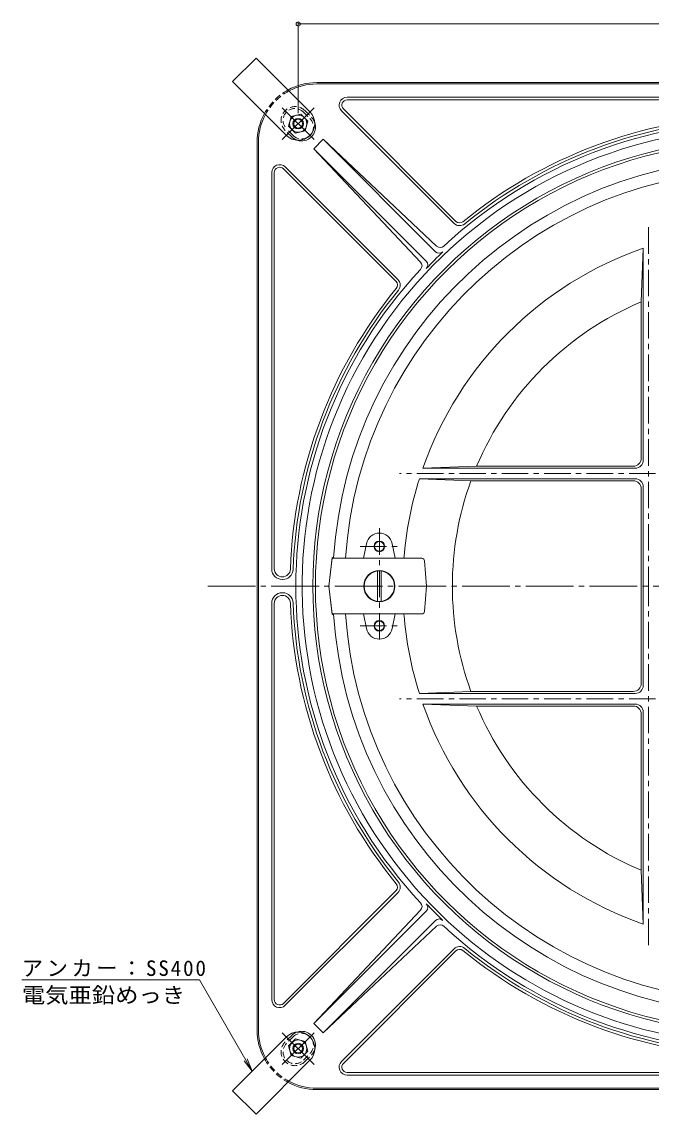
# Model space of a CAD drawing. Units: millimetres at full size, sheet at 1:4; details may follow other scales. Extents: x -1000 to 1111, y -778 to 771.
# Drawn here: x -1000 to -526, y -100 to 724 of the extents above; entities that cross this region are included whole.
import ezdxf
from ezdxf.enums import TextEntityAlignment as Align

# ---------------------------------------------------------------- set-up
doc = ezdxf.new("R2010")
doc.units = ezdxf.units.MM
doc.header["$LTSCALE"] = 4
doc.header["$PDMODE"] = 32
doc.header["$PDSIZE"] = 3.2
for name, pattern in [('CHAIN1', [8, 5, -1, 1, -1]), ('CHAIN2', [12, 9, -1, 1, -1]), ('DASHED1', [1.8, 1.2, -0.6])]:
    doc.linetypes.add(name, pattern=pattern)
for name, color, linetype, lineweight in [('A-0', 2, 'CHAIN2', 9), ('A-1', 2, 'Continuous', 9), ('A-2', 3, 'Continuous', 9), ('A-3', 4, 'Continuous', 9), ('A-4', 7, 'Continuous', 9), ('A-5', 7, 'Continuous', 9), ('A-6', 6, 'Continuous', 9), ('A-7', 6, 'Continuous', 9), ('A-A', 2, 'Continuous', 9)]:
    doc.layers.add(name, color=color, linetype=linetype, lineweight=lineweight)
doc.styles.add('ＭＳ ゴシック', font='')
doc.styles.get('ＭＳ ゴシック').set_extended_font_data('MS Gothic')

msp = doc.modelspace()

# ---------------------------------------------------------------- linework, layer by layer
at = {"layer": 'A-0', "color": 3}
msp.add_line((-860.202, 298.211), (-25.143, 298.211), dxfattribs=at)
at = {"layer": 'A-1'}
for p, q in [((-107.914, 678.211), (-777.914, 678.211)), ((-107.914, 677.211), (-777.914, 677.211)), ((-755.002, 667.211), (-455.914, 667.211)), ((-755.002, 665.211), (-455.914, 665.211)), ((-759.245, 656.968), (-674.273, 571.996)), ((-757.831, 658.383), (-672.944, 573.496)), ((-780.122, 628.332), (-773.05, 635.402)), ((-773.05, 635.402), (-688.254, 550.59)), ((-773.05, 635.402), (-687.464, 554.867)), ((-822.914, 633.211), (-822.914, -36.789)), ((-821.914, 633.211), (-821.914, -36.789)), ((-780.122, 628.332), (-695.324, 543.517)), ((-780.122, 628.332), (-699.586, 542.744)), ((-811.914, 311.211), (-811.914, 610.299)), ((-809.914, 311.211), (-809.914, 610.299)), ((-803.086, 613.128), (-718.199, 528.241)), ((-801.672, 614.542), (-716.699, 529.57)), ((-803.914, 305.211), (-803.801, 305.211)), ((-803.914, 303.211), (-803.68, 303.211)), ((-803.914, 293.211), (-803.68, 293.211)), ((-803.914, 291.211), (-803.801, 291.211)), ((-811.914, -13.877), (-811.914, 285.211)), ((-809.914, -13.877), (-809.914, 285.211)), ((-803.086, -16.706), (-718.199, 68.181)), ((-801.672, -18.12), (-716.699, 66.852)), ((-780.122, -31.91), (-699.586, 53.678)), ((-780.122, -31.91), (-695.324, 52.905)), ((-773.05, -38.98), (-688.254, 45.832)), ((-773.05, -38.98), (-687.464, 41.555)), ((-759.245, -60.546), (-674.273, 24.426)), ((-757.831, -61.961), (-672.944, 22.926)), ((-780.122, -31.91), (-773.05, -38.98)), ((-755.003, -70.789), (-455.914, -70.789)), ((-755.002, -68.789), (-455.914, -68.789)), ((-107.914, -80.789), (-777.914, -80.789)), ((-107.914, -81.789), (-777.914, -81.789))]:
    msp.add_line(p, q, dxfattribs=at)
at = {"layer": 'A-1', "linetype": 'CHAIN2'}
for p, q in [((-779.951, 659.174), (-803.91, 635.215)), ((-803.893, 659.19), (-779.935, 635.232)), ((-779.951, -62.752), (-803.91, -38.793)), ((-779.935, -38.81), (-803.894, -62.768))]:
    msp.add_line(p, q, dxfattribs=at)
at = {"layer": 'A-1', "color": 6, "linetype": 'DASHED1'}
for p, q in [((-787.956, 655.98), (-783.006, 651.031)), ((-786.895, 657.041), (-781.945, 652.091)), ((-795.734, 638.303), (-800.684, 643.253)), ((-796.795, 637.242), (-801.744, 642.192)), ((-796.795, -40.82), (-801.744, -45.77)), ((-795.734, -41.881), (-800.684, -46.831)), ((-787.956, -59.559), (-783.006, -54.609)), ((-786.895, -60.619), (-781.945, -55.669))]:
    msp.add_line(p, q, dxfattribs=at)
at = {"layer": 'A-1'}
for centre, radius, start, end in [((-777.914, 633.211), 45, 90, 118.90271), ((-777.914, 633.211), 44, 90, 118.4952), ((-755.002, 661.211), 6, 90, 224.99993), ((-755.002, 661.211), 4, 90, 225), ((-777.914, 633.211), 45, 151.12719, 180), ((-777.914, 633.211), 44, 151.53547, 180), ((-442.914, 298.211), 355.121, 92.06304, 129.24672), ((-442.914, 298.211), 346, 89.99999, 137.05845), ((-442.914, 298.211), 350.75, 47.02872, 132.97128), ((-442.914, 298.211), 353, 92.06373, 129.24481), ((-442.914, 298.211), 338, 89.99999, 270.00001), ((-805.914, 610.299), 6, 45.00007, 180), ((-805.914, 610.299), 4, 45, 180), ((-670.03, 576.239), 6, 224.99993, 309.24481), ((-670.116, 576.325), 4, 225, 309.24672), ((-684.723, 557.78), 4, 226.74158, 312.97128), ((-455.677, 310.99), 330, 133.46182, 136.55006), ((-685.426, 553.418), 4, 224.99446, 313.46182), ((-685.425, 553.417), 4, 224.99469, 238.17814), ((-442.914, 298.211), 350.75, 137.03243, 222.96757), ((-702.499, 540.003), 4, 317.03243, 43.25822), ((-698.153, 540.689), 4, 31.81221, 44.9943), ((-698.153, 540.688), 4, 316.55006, 44.99406), ((-442.914, 298.211), 346, 137.05845, 227.05473), ((-721.028, 525.413), 4, 320.75328, 45), ((-720.942, 525.327), 6, 320.75519, 45.00007), ((-442.914, 298.211), 355.121, 140.75328, 177.93696), ((-442.914, 298.211), 353, 140.75519, 177.93627), ((-803.914, 311.211), 8, 180, 270), ((-803.914, 311.211), 6, 180, 270), ((-803.801, 311.211), 6, 270, 357.93696), ((-803.68, 311.211), 8, 270, 357.93627), ((-803.914, 285.211), 8, 90, 180), ((-803.914, 285.211), 6, 90, 180), ((-803.801, 285.211), 6, 2.06304, 90), ((-803.68, 285.211), 8, 2.06373, 90), ((-442.914, 298.211), 355.121, 182.06304, 219.24672), ((-442.914, 298.211), 353, 182.06373, 219.24481), ((-720.942, 71.095), 6, 314.99993, 39.24481), ((-721.028, 71.009), 4, 315, 39.24672), ((-702.499, 56.419), 4, 316.74178, 42.96757), ((-698.153, 55.734), 4, 315.00594, 43.44994), ((-455.677, 285.432), 330, 223.44994, 226.53818), ((-698.153, 55.733), 4, 315.0057, 328.18779), ((-685.426, 43.004), 4, 46.53818, 135.00554), ((-685.425, 43.005), 4, 121.82186, 135.00531), ((-684.723, 38.642), 4, 47.02872, 133.25842), ((-442.914, 298.211), 350.75, 227.02872, 312.97128), ((-442.914, 298.211), 346, 227.05473, 270.00001), ((-670.03, 20.183), 6, 50.75519, 135.00007), ((-442.914, 298.211), 353, 230.75519, 267.93627), ((-670.116, 20.097), 4, 50.75328, 135), ((-442.914, 298.211), 355.121, 230.75328, 267.93696), ((-805.914, -13.877), 6, 180, 314.99993), ((-805.914, -13.877), 4, 180, 315), ((-777.914, -36.789), 45, 180, 208.84201), ((-777.914, -36.789), 44, 180, 208.49553), ((-755.003, -64.789), 6, 135.00007, 270), ((-755.002, -64.789), 4, 135, 270), ((-777.914, -36.789), 45, 241.12754, 270), ((-777.914, -36.789), 44, 241.47324, 270)]:
    msp.add_arc(centre, radius, start, end, dxfattribs=at)
at = {"layer": 'A-1', "linetype": 'DASHED1'}
for centre, radius, start, end in [((-777.914, 633.211), 45, 118.90271, 151.12719), ((-777.914, 633.211), 44, 118.4952, 151.53547), ((-777.914, -36.789), 45, 208.84201, 241.12754), ((-777.914, -36.789), 44, 208.49553, 241.47324)]:
    msp.add_arc(centre, radius, start, end, dxfattribs=at)
at = {"layer": 'A-1', "color": 6, "linetype": 'DASHED1'}
for centre, radius, start, end in [((-794.32, 649.617), 10.5, 45, 225.62517), ((-794.32, 649.617), 9, 45, 225.62517), ((-789.37, 644.667), 10.5, 19.42254, 45), ((-789.37, 644.667), 9, 331.20827, 45), ((-789.37, 644.667), 10.5, 225, 251.30687), ((-789.37, 644.667), 9, 225, 299.52114), ((-789.37, -48.245), 10.5, 108.69313, 135), ((-789.37, -48.245), 9, 60.47886, 135), ((-794.32, -53.195), 10.5, 134.37483, 315), ((-794.32, -53.195), 9, 134.37483, 315), ((-789.37, -48.245), 9, 315, 28.79173), ((-789.37, -48.245), 10.5, 315, 340.57746)]:
    msp.add_arc(centre, radius, start, end, dxfattribs=at)
at = {"layer": 'A-1', "color": 6}
for centre, radius, start, end in [((-789.37, 644.667), 10.5, 251.30687, 19.42254), ((-789.37, 644.667), 9, 299.52114, 331.20827), ((-789.37, -48.245), 10.5, 340.57746, 108.69313), ((-789.37, -48.245), 9, 28.79173, 60.47886)]:
    msp.add_arc(centre, radius, start, end, dxfattribs=at)
at = {"layer": 'A-2', "linetype": 'CHAIN1'}
for p, q in [((-527.632, 569.009), (-527.632, 298.214)), ((-170.326, 383.214), (-715.503, 383.214)), ((-527.632, 27.19), (-527.632, 298.214)), ((-170.326, 213.214), (-715.503, 213.214))]:
    msp.add_line(p, q, dxfattribs=at)
at = {"layer": 'A-2'}
for p, q in [((-533.132, 512.689), (-531.632, 553.219)), ((-531.632, 393.211), (-531.632, 553.219)), ((-533.132, 394.711), (-533.132, 512.689)), ((-657.273, 388.711), (-697.824, 387.211)), ((-539.132, 388.711), (-657.273, 388.711)), ((-700.478, 379.211), (-661.591, 377.711)), ((-537.632, 379.211), (-700.478, 379.211)), ((-537.632, 387.211), (-697.824, 387.211)), ((-539.132, 377.711), (-661.591, 377.711)), ((-533.132, 371.711), (-533.132, 224.711)), ((-531.632, 373.211), (-531.632, 223.211)), ((-768.914, 298.211), (-766.314, 319.711)), ((-766.314, 319.711), (-764.029, 319.208)), ((-766.314, 319.711), (-765.593, 319.208)), ((-768.914, 298.211), (-766.314, 276.711)), ((-766.314, 276.711), (-764.055, 277.208)), ((-766.314, 276.711), (-765.601, 277.208)), ((-661.591, 218.711), (-700.478, 217.211)), ((-537.632, 217.211), (-700.478, 217.211)), ((-539.132, 218.711), (-661.591, 218.711)), ((-697.824, 209.211), (-657.273, 207.711)), ((-537.632, 209.211), (-697.824, 209.211)), ((-539.132, 207.711), (-657.273, 207.711)), ((-533.132, 201.711), (-533.132, 83.733)), ((-531.632, 203.211), (-531.632, 43.203)), ((-533.132, 83.733), (-531.632, 43.203))]:
    msp.add_line(p, q, dxfattribs=at)
for centre, radius, start, end in [((-442.914, 298.211), 336, 89.95189, 270.04811), ((-442.914, 298.211), 323, 3.77359, 176.22641), ((-442.914, 298.211), 314, 3.83422, 176.16578), ((-442.914, 298.211), 270, 109.18289, 160.75371), ((-442.914, 298.211), 232.68, 112.81353, 157.11108), ((-539.132, 394.711), 6, 270, 0), ((-537.632, 393.211), 6, 270, 0), ((-442.914, 298.211), 270, 162.54243, 175.53978), ((-537.632, 373.211), 6, 0, 90), ((-442.914, 298.211), 232.68, 160.02124, 199.97876), ((-539.132, 371.711), 6, 0, 90), ((-442.914, 298.211), 323, 183.77359, 356.22641), ((-442.914, 298.211), 314, 183.83527, 356.16473), ((-442.914, 298.211), 270, 184.46144, 197.45757), ((-539.132, 224.711), 6, 270, 0), ((-537.632, 223.211), 6, 270, 0), ((-442.914, 298.211), 270, 199.24629, 250.81711), ((-442.914, 298.211), 232.68, 202.88892, 247.18647), ((-539.132, 201.711), 6, 0, 90), ((-537.632, 203.211), 6, 0, 90)]:
    msp.add_arc(centre, radius, start, end, dxfattribs=at)
at = {"layer": 'A-3'}
for p, q in [((-841.411, 679.031), (-800.753, 638.372)), ((-742.739, 319.208), (-740.494, 330.208)), ((-718.653, 319.208), (-720.898, 330.208)), ((-768.696, 298.208), (-766.196, 319.208)), ((-698.558, 319.208), (-766.196, 319.208)), ((-696.563, 317.35), (-695.196, 298.208)), ((-768.696, 298.208), (-766.196, 277.208)), ((-696.563, 279.066), (-695.196, 298.208)), ((-698.558, 277.208), (-766.196, 277.208)), ((-742.739, 277.208), (-740.494, 266.208)), ((-718.653, 277.208), (-720.898, 266.208)), ((-841.412, -82.609), (-800.753, -41.95))]:
    msp.add_line(p, q, dxfattribs=at)
at = {"layer": 'A-3', "linetype": 'CHAIN1'}
for p, q in [((-745.281, 328.208), (-717.293, 328.208)), ((-745.281, 268.208), (-717.293, 268.208))]:
    msp.add_line(p, q, dxfattribs=at)
at = {"layer": 'A-3'}
for points in [[(-841.411, 679.031), (-823.734, 696.709), (-783.075, 656.05)], [(-841.412, -82.609), (-823.734, -100.287), (-783.075, -59.628)]]:
    msp.add_lwpolyline(points, dxfattribs=at)
at = {"layer": 'A-3', "color": 7}
for centre, radius in [((-730.696, 328.208), 4), ((-730.696, 328.208), 3.594), ((-730.696, 268.208), 4), ((-730.696, 268.208), 3.594)]:
    msp.add_circle(centre, radius, dxfattribs=at)
at = {"layer": 'A-3'}
msp.add_circle((-730.696, 298.208), 11.75, dxfattribs=at)
for centre, radius, start, end in [((-791.914, 647.211), 12.5, 224.9995, 44.9995), ((-730.696, 328.208), 10, 11.53674, 168.46326), ((-698.558, 317.208), 2, 4.08289, 90), ((-698.558, 279.208), 2, 270, 355.91711), ((-730.696, 268.208), 10, 191.53674, 348.46326), ((-791.914, -50.789), 12.5, 315.0005, 135.0005)]:
    msp.add_arc(centre, radius, start, end, dxfattribs=at)
at = {"layer": 'A-4'}
for p, q in [((-791.914, 723.659), (-791.914, 655.211)), ((-93.914, 722.459), (-791.914, 722.459))]:
    msp.add_line(p, q, dxfattribs=at)
msp.add_point((-791.914, 722.459), dxfattribs=at)
at = {"layer": 'A-5'}
for p, q in [((-866.393, 1.034), (-1000.393, 1.034)), ((-826.611, -67.871), (-832.698, -59.938))]:
    msp.add_line(p, q, dxfattribs=at)
msp.add_lwpolyline([(-866.393, 1.034), (-826.611, -67.871), (-830.437, -58.632)], dxfattribs=at)
at = {"layer": 'A-6', "linetype": 'CHAIN1'}
msp.add_line((-730.696, 341.917), (-730.696, 254.047), dxfattribs=at)
at = {"layer": 'A-7'}
for p, q in [((-732.196, 286.806), (-732.196, 309.61)), ((-729.196, 286.806), (-729.196, 309.61))]:
    msp.add_line(p, q, dxfattribs=at)
at = {"layer": 'A-7', "color": 4}
msp.add_circle((-730.696, 298.208), 11.75, dxfattribs=at)
at = {"layer": 'A-7'}
msp.add_circle((-730.696, 298.208), 11.5, dxfattribs=at)
at = {"layer": 'A-A'}
for p, q in [((-797.217, 652.514), (-799.16, 645.265)), ((-797.217, 652.514), (-789.967, 654.457)), ((-789.967, 654.457), (-784.668, 649.158)), ((-799.16, 645.265), (-793.861, 639.965)), ((-786.611, 641.908), (-784.668, 649.158)), ((-786.611, 641.908), (-793.861, 639.965)), ((-799.16, -48.843), (-793.861, -43.543)), ((-797.217, -56.092), (-799.16, -48.843)), ((-786.611, -45.486), (-793.861, -43.543)), ((-786.611, -45.486), (-784.668, -52.736)), ((-797.217, -56.092), (-789.968, -58.035)), ((-789.968, -58.035), (-784.668, -52.736))]:
    msp.add_line(p, q, dxfattribs=at)
for centre, radius in [((-791.91, 647.207), 6.5), ((-791.914, 647.211), 4), ((-791.914, 647.211), 3.324), ((-791.91, -50.785), 6.5), ((-791.914, -50.789), 4), ((-791.914, -50.789), 3.324)]:
    msp.add_circle(centre, radius, dxfattribs=at)

# ---------------------------------------------------------------- texts
at = {"layer": 'A-5', "color": 2, "style": 'ＭＳ ゴシック', "width": 1.1}
msp.add_text('電気亜鉛めっき', height=11.73, dxfattribs=at).set_placement((-1000.393, -19.841), align=Align.BOTTOM_LEFT)
at = {"layer": 'A-5', "color": 2, "insert": (-1000.393, 3.434), "char_height": 11.73, "attachment_point": 7, "style": 'ＭＳ ゴシック'}
msp.add_mtext('\\T1.17;アンカー：SS400', dxfattribs=at)

doc.saveas('drawing.dxf')
